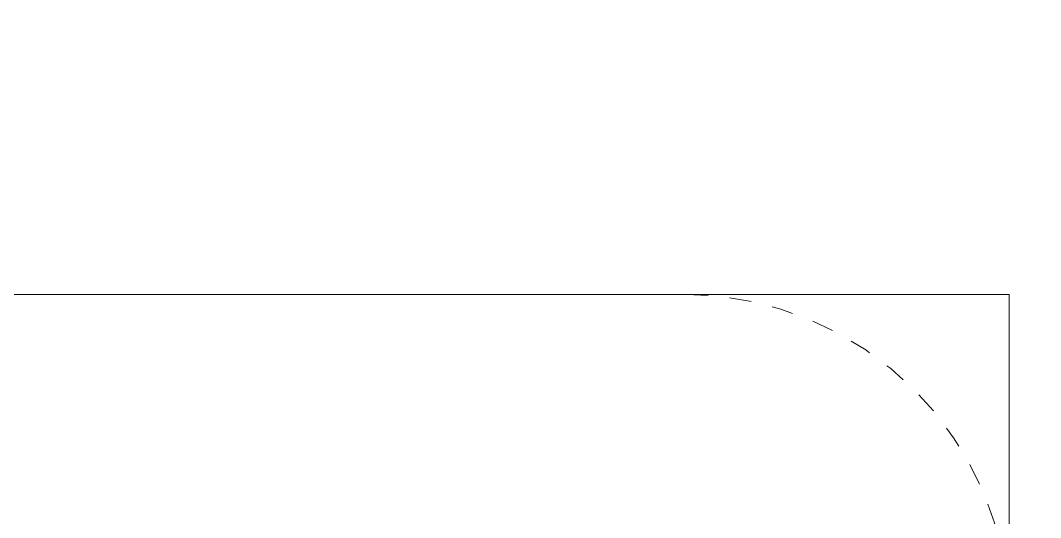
# Model space of a CAD drawing. Extents: x 309418 to 1212698, y 3438380 to 6877191.
# Drawn here: x 606445.162 to 606449.869, y 3438720.084 to 3438722.379 of the extents above; entities that cross this region are included whole.
import ezdxf

# ---------------------------------------------------------------- set-up
doc = ezdxf.new("R2010")
doc.units = 0
doc.header["$MEASUREMENT"] = 0
doc.linetypes.add('HIDDEN2', pattern=[4.7625, 3.175, -1.5875])
doc.layers.add('DRAFT-LINES', color=10, linetype='Continuous')
for name, color, linetype, lineweight in [('LA-HARD-FURN-PG-LIMITS', 1, 'Continuous', 5), ('LA-HARD-FURN-PG-PLAY EQUIPMENT', 160, 'Continuous', 5), ('LA-HARD-FURN-PG-SAFETY ZONE', 2, 'HIDDEN2', 5)]:
    doc.layers.add(name, color=color, linetype=linetype, lineweight=lineweight)

# ---------------------------------------------------------------- blocks, each defined once
blk = doc.blocks.new('A$C340A05CD')
at = {"layer": 'LA-HARD-FURN-PG-LIMITS'}
blk.add_lwpolyline([(-700, 0), (0, 0), (0, -300), (-700, -300)], close=True, dxfattribs=at)
at = {"layer": 'LA-HARD-FURN-PG-SAFETY ZONE'}
blk.add_lwpolyline([(-150, -300, 1), (-150, 0), (-550, 0, 1), (-550, -300)], format="xyb", close=True, dxfattribs=at)

msp = doc.modelspace()

# ---------------------------------------------------------------- linework, layer by layer
at = {"layer": 'DRAFT-LINES'}
msp.add_lwpolyline([(606440.26306, 3438731.22346, 0.0344182), (606434.60343, 3438727.23203, 0.6440629), (606436.3761, 3438720.47687, -0.1972214), (606442.30345, 3438716.76707, 0.7689711), (606451.94233, 3438720.4215, 0.0454558), (606450.61345, 3438727.2029, 0.4929192)], format="xyb", close=True, dxfattribs=at)

# ---------------------------------------------------------------- block references
at = {"layer": 'LA-HARD-FURN-PG-PLAY EQUIPMENT', "xscale": 0.009999999999999998, "yscale": 0.009999999999999998, "zscale": 0.009999999999999998}
msp.add_blockref('A$C340A05CD', (606449.72435, 3438721.11447), dxfattribs=at)

doc.saveas('drawing.dxf')
